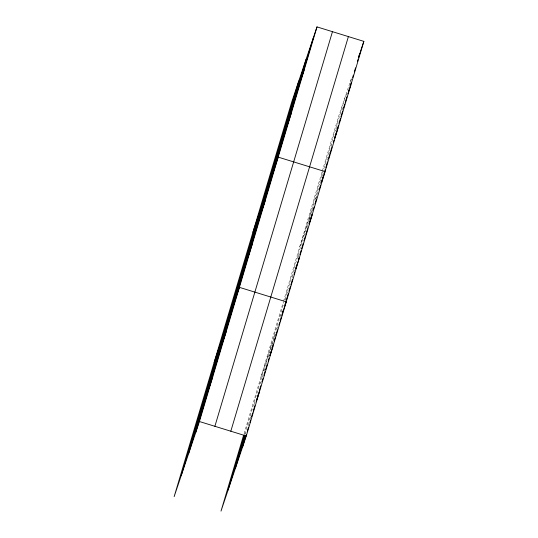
<?xml version="1.0" encoding="UTF-8"?>
<svg xmlns="http://www.w3.org/2000/svg" width="538" height="538" viewBox="0 0 538 538"><rect width="100%" height="100%" fill="white"/><g stroke="black" fill="none" stroke-linecap="round" stroke-linejoin="round"><path stroke-width="0.4" stroke-dasharray="2.69 2.02" d="M244.084 433.635L283.25 302.168M283.492 301.367L322.054 171.945M322.289 171.145L338.577 116.477L351.677 77.553M244.75 434.112L283.876 302.793M284.837 299.579L345.672 95.394M245.637 433.958L246.115 432.357M248.018 425.968L248.731 423.574M249.921 419.579L250.869 416.385M254.44 404.408L255.631 400.413M260.627 383.641L261.582 380.447M262.531 377.252L263.008 375.659M264.434 370.864L264.911 369.27M266.579 363.675L267.05 362.081M268.482 357.286L268.953 355.692M270.863 349.303L271.576 346.902M272.524 343.708L273.001 342.114M274.669 336.526L275.14 334.925M276.814 329.303L277.776 326.089M280.648 316.445L281.132 314.838M285.443 300.365L285.92 298.758M287.595 293.129L288.314 290.722M292.147 277.857L293.102 274.642M294.064 271.428L294.542 269.82M298.375 256.956L299.33 253.741M302.921 241.683L303.405 240.076M304.838 235.254L305.322 233.647M306.996 228.018L307.951 224.803M309.148 220.782L310.11 217.567M311.549 212.745L312.746 208.724M315.618 199.08L318.731 188.63M319.928 184.608L320.89 181.393M322.565 175.765L323.52 172.55M327.111 160.492L327.595 158.885M329.027 154.063L329.512 152.456M331.186 146.827L332.141 143.612M335.974 130.754L336.936 127.533M337.891 124.318L338.368 122.711M341.966 110.653L342.921 107.439M346.512 95.381L346.99 93.773M350.588 81.715L351.785 77.694M299.774 246.707L312.612 208.556M313.661 205.455L314.179 203.902M315.759 199.215L316.808 196.094M260.977 376.93L274.34 337.232M274.595 336.452L275.382 334.125"/><path stroke-width="0.81" d="M181.239 475.552L298.819 80.929M188.549 453.83L306.129 59.207M195.644 432.747L313.224 38.124M316.996 26.9L291.724 102.012L174.144 496.628L199.423 421.523L316.996 26.9L363.856 41.372L246.276 435.988L221.004 511.1L243.606 435.229M214.884 426.298L332.464 31.675M230.815 431.214L348.389 36.597M228.092 490.017L244.514 434.912M235.402 468.295L245.16 435.551M242.497 447.219L246.31 434.442M247.258 431.247L248.448 427.253M249.874 422.458L250.587 420.064M251.542 416.869L252.732 412.875M253.21 411.281L254.871 405.686M256.303 400.897L257.016 398.503M257.494 396.903L258.677 392.908M259.155 391.314L260.822 385.719M262.248 380.931L262.961 378.537M263.916 375.342L265.106 371.348M265.584 369.747L267.245 364.159M268.2 360.964L268.913 358.57M269.861 355.376L271.051 351.381M272.484 346.586L273.196 344.192M274.145 340.998L275.335 337.003M275.812 335.409L277.48 329.814M278.906 325.026L279.619 322.632M280.096 321.031L281.287 317.037M281.764 315.443L282.477 313.049M282.712 312.242L283.432 309.827M284.871 305.006L286.068 300.991M286.546 299.384L288.227 293.755M289.182 290.54L290.379 286.519M290.856 284.911L292.537 279.283M293.97 274.461L294.69 272.046M295.651 268.832L296.848 264.817M298.281 259.988L299 257.581M299.962 254.366L301.159 250.345M301.636 248.738L303.311 243.109M304.273 239.894L305.47 235.873M305.947 234.265L307.622 228.643M309.061 223.815L309.78 221.407M310.735 218.193L311.932 214.171M313.372 209.349L314.091 206.935M315.046 203.72L316.243 199.699M319.357 189.255L320.554 185.233M321.516 182.019L323.19 176.39M324.152 173.175L325.349 169.154M325.826 167.547L327.501 161.918M328.462 158.703L329.659 154.688M330.137 153.081L331.811 147.452M333.251 142.631L333.97 140.216M334.448 138.609L336.122 132.98M337.561 128.158L338.281 125.744M339.236 122.529L340.433 118.515M340.917 116.907L342.592 111.279M343.547 108.064L344.744 104.042M345.228 102.435L346.902 96.806M348.342 91.985L349.061 89.57M350.016 86.356L351.213 82.341M352.652 77.512L353.372 75.105M354.327 71.89L355.524 67.869M357.44 61.44L358.16 59.025M358.638 57.418L359.835 53.397M300.285 81.534L304.064 70.31M287.353 124.944L291.132 113.72M252.921 232.234L278.2 157.123L325.053 171.595L321.529 182.073M261.488 211.757L265.268 200.533M248.556 255.167L252.335 243.943M214.124 362.457L239.397 287.353L286.256 301.818L282.726 312.296M222.295 343.298L226.074 332.074M208.973 388.026L212.752 376.795M358.496 57.284L359.814 53.376M360.077 52.596L363.856 41.372M347.898 93.76L350.917 84.775M334.461 138.663L337.985 128.185M309.094 223.983L312.121 215.005M295.658 268.892L299.189 258.408M269.908 355.524L272.927 346.546M256.33 400.998L259.605 391.267M199.423 421.523L246.276 435.988"/></g></svg>
